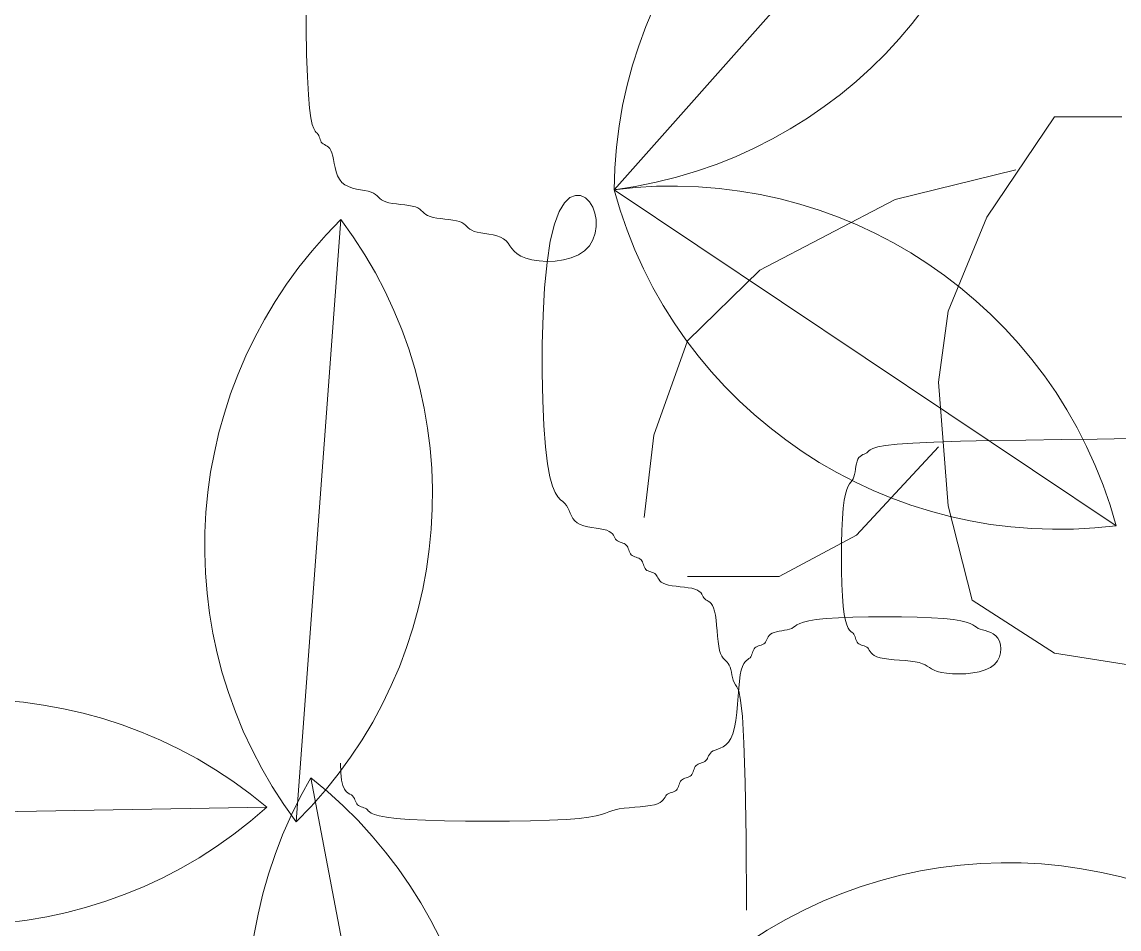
# Model space of a CAD drawing. Header units: millimetres. Extents: x 42 to 552, y 43 to 535.
# Drawn here: x 285.1917 to 285.312, y 504.4771 to 504.5766 of the extents above; entities that cross this region are included whole.
import ezdxf

# ---------------------------------------------------------------- set-up
doc = ezdxf.new("R2010")
doc.units = ezdxf.units.MM
doc.header["$LTSCALE"] = 0.75
doc.header["$MEASUREMENT"] = 0
doc.layers.add('Gramado', color=9, linetype='Continuous', lineweight=0)

# ---------------------------------------------------------------- blocks, each defined once
blk = doc.blocks.new('arbusto8vista')
for p, q in [((-0.2117229357953363, 0.264233463783782), (-0.1236778428509808, 0.3633109320789885)), ((-0.2793575074731507, 0.306017539919921), (-0.2792818462894786, 0.29968713061632)), ((-0.2792818462894786, 0.29968713061632), (-0.2791557443167108, 0.2939112097188712)), ((-0.2791557443167108, 0.2939112097188712), (-0.2789792015548471, 0.2889670214306648)), ((-0.2789792015548471, 0.2889670214306648), (-0.2787543197034097, 0.2850614487226864)), ((-0.2787543197034097, 0.2850614487226864), (-0.278491607260122, 0.2821199296376875)), ((-0.278491607260122, 0.2821199296376875), (-0.2782036744223149, 0.2799975409863293)), ((-0.2782036744223149, 0.2799975409863293), (-0.2779031313872053, 0.2785493595792587)), ((-0.2779031313872053, 0.2785493595792587), (-0.2776025883520958, 0.277630462227151)), ((-0.2776025883520958, 0.277630462227151), (-0.2773146555142887, 0.2770959257406673)), ((-0.2773146555142887, 0.2770959257406673), (-0.2770519430710294, 0.2768008269304687)), ((-0.2770519430710294, 0.2768008269304687), (-0.276827061219592, 0.2766002426072305)), ((-0.276827061219592, 0.2766002426072305), (-0.2766484166816383, 0.2763755038090778)), ((-0.2766484166816383, 0.2763755038090778), (-0.2765076022764958, 0.2761129584841484)), ((-0.2765076022764958, 0.2761129584841484), (-0.2763920073477948, 0.2758252088080155)), ((-0.2763920073477948, 0.2758252088080155), (-0.2762890212391937, 0.2755248569562951)), ((-0.2762890212391937, 0.2755248569562951), (-0.2761860332943797, 0.2752245051045605)), ((-0.2761860332943797, 0.2752245051045605), (-0.2760704328570398, 0.2749367554284419)), ((-0.2760704328570398, 0.2749367554284419), (-0.2759296092708325, 0.2746742101034982)), ((-0.2759296092708325, 0.2746742101034982), (-0.2757509518793881, 0.2744494713053598)), ((-0.2757509518793881, 0.2744494713053598), (-0.2755260536550566, 0.2742688401726383)), ((-0.2755260536550566, 0.2742688401726383), (-0.2752633220845553, 0.2741134136961136)), ((-0.2752633220845553, 0.2741134136961136), (-0.2749753682832932, 0.2739579878296041)), ((-0.2749753682832932, 0.2739579878296041), (-0.2746748033666506, 0.2737773585268997)), ((-0.2746748033666506, 0.2737773585268997), (-0.2743742384500081, 0.273546321741847)), ((-0.2743742384500081, 0.273546321741847), (-0.274086284648746, 0.2732396734282219)), ((-0.274086284648746, 0.2732396734282219), (-0.2738235530782447, 0.2728322095398426)), ((-0.2738235530782447, 0.2728322095398426), (-0.2735986548539131, 0.2722987260305416)), ((-0.2735986548539131, 0.2722987260305416), (-0.2734178956864355, 0.2716245205146066)), ((-0.2734178956864355, 0.2716245205146066), (-0.2732623596678252, 0.2708368972483157)), ((-0.2732623596678252, 0.2708368972483157), (-0.2731068254854279, 0.2699736621484732)), ((-0.2731068254854279, 0.2699736621484732), (-0.2729260718265891, 0.2690726211318406)), ((-0.2729260718265891, 0.2690726211318406), (-0.2726948773786262, 0.268171580115208)), ((-0.2726948773786262, 0.268171580115208), (-0.2723880208289131, 0.2673083450153655)), ((-0.2723880208289131, 0.2673083450153655), (-0.2719802808647671, 0.2665207217490746)), ((-0.2719802808647671, 0.2665207217490746), (-0.2714464361735338, 0.2658465162331396)), ((-0.2714464361735338, 0.2658465162331396), (-0.2707717742463274, 0.2653130327238244)), ((-0.2707717742463274, 0.2653130327238244), (-0.2699836177892792, 0.2649055688354593)), ((-0.2699836177892792, 0.2649055688354593), (-0.2691197983123743, 0.2645989205218342)), ((-0.2691197983123743, 0.2645989205218342), (-0.2682181473255412, 0.2643678837367673)), ((-0.2682181473255412, 0.2643678837367673), (-0.267316496338708, 0.2641872544340771)), ((-0.267316496338708, 0.2641872544340771), (-0.2664526768618032, 0.2640318285675676)), ((-0.2664526768618032, 0.2640318285675676), (-0.265664520404755, 0.2638764020910429)), ((-0.265664520404755, 0.2638764020910429), (-0.2649898584775485, 0.2636957709583214)), ((-0.2649898584775485, 0.2636957709583214), (-0.2644539120867648, 0.263471032160183)), ((-0.2644539120867648, 0.263471032160183), (-0.2640314602257945, 0.2632084868352393)), ((-0.2640314602257945, 0.2632084868352393), (-0.2636846713847092, 0.2629207371591065)), ((-0.2636846713847092, 0.2629207371591065), (-0.2633757140535522, 0.2626203853073861)), ((-0.2633757140535522, 0.2626203853073861), (-0.2630667567223952, 0.2623200334556657)), ((-0.2214078023393427, 0.2624859848746866), (-0.2226100182428183, 0.2613350028945831)), ((-0.2202055864358385, 0.2629816622638828), (-0.2214078023393427, 0.2624859848746866)), ((-0.2190538131576716, 0.262922850941905), (-0.2202055864358385, 0.2629816622638828)), ((-0.2180029251301505, 0.2624103667885294), (-0.2190538131576716, 0.262922850941905)), ((-0.2171033649785841, 0.2615450256835032), (-0.2180029251301505, 0.2624103667885294)), ((-0.2117229357953363, 0.264233463783782), (-0.1015730917929432, 0.190509010706009)), ((-0.2630667567223952, 0.2623200334556657), (-0.2627199678812815, 0.2620322837795328)), ((-0.2627199678812815, 0.2620322837795328), (-0.2622975160203111, 0.2617697384546034)), ((-0.2622975160203111, 0.2617697384546034), (-0.2617615696295559, 0.2615449996564507)), ((-0.2617615696295559, 0.2615449996564507), (-0.261086907702321, 0.2613664688863366)), ((-0.261086907702321, 0.2613664688863366), (-0.2602987512453012, 0.2612257449480069)), ((-0.2602987512453012, 0.2612257449480069), (-0.2594349317683964, 0.2611102259708815)), ((-0.2594349317683964, 0.2611102259708815), (-0.2585332807815348, 0.2610073100843664)), ((-0.2585332807815348, 0.2610073100843664), (-0.2576316297947017, 0.2609043954178674)), ((-0.2576316297947017, 0.2609043954178674), (-0.2567678103177968, 0.2607888801008045)), ((-0.2567678103177968, 0.2607888801008045), (-0.255979653860777, 0.2606481622625694)), ((-0.255979653860777, 0.2606481622625694), (-0.2553049919335422, 0.2604696400325679)), ((-0.2553049919335422, 0.2604696400325679), (-0.2547690455427585, 0.260244912112924)), ((-0.2547690455427585, 0.260244912112924), (-0.2543465936817881, 0.2599823794965062)), ((-0.2543465936817881, 0.2599823794965062), (-0.2539998048407028, 0.2596946437489152)), ((-0.2226100182428183, 0.2613350028945831), (-0.2237617915209853, 0.2594279004438249)), ((-0.2163992699236417, 0.2604213425712771), (-0.2171033649785841, 0.2615450256835032)), ((-0.215909555567265, 0.2591086286551274), (-0.2163992699236417, 0.2604213425712771)), ((-0.9025804314873938, 0.1255105887609318), (-0.8927822956310365, 0.2576933397124321)), ((-0.2539998048407028, 0.2596946437489152), (-0.2536908475095458, 0.2593943064357376)), ((-0.2536908475095458, 0.2593943064357376), (-0.2533818901783889, 0.25909396912256)), ((-0.2533818901783889, 0.25909396912256), (-0.2530351013373036, 0.258806233374969)), ((-0.2530351013373036, 0.258806233374969), (-0.2526126494763332, 0.2585437007585512)), ((-0.2526126494763332, 0.2585437007585512), (-0.2520767030855495, 0.2583189728389073)), ((-0.2520767030855495, 0.2583189728389073), (-0.2514020411583431, 0.2581404506089058)), ((-0.2514020411583431, 0.2581404506089058), (-0.2506138847012949, 0.2579997327706707)), ((-0.2506138847012949, 0.2579997327706707), (-0.24975006522439, 0.2578842174536078)), ((-0.24975006522439, 0.2578842174536078), (-0.2488484142375569, 0.2577813027871088)), ((-0.2488484142375569, 0.2577813027871088), (-0.2479467632506953, 0.2576783869005936)), ((-0.2479467632506953, 0.2576783869005936), (-0.2470829437737905, 0.2575628679234683)), ((-0.2470829437737905, 0.2575628679234683), (-0.2462947873167707, 0.2574221439851385)), ((-0.2237617915209853, 0.2594279004438249), (-0.2248126795485064, 0.256663861642636)), ((-0.2156468321066995, 0.2576698942030191), (-0.215909555567265, 0.2591086286551274)), ((-0.2156237097392761, 0.2561681494829315), (-0.2156468321066995, 0.2576698942030191)), ((-0.2462947873167707, 0.2574221439851385), (-0.2456201253895642, 0.2572436132150244)), ((-0.2456201253895642, 0.2572436132150244), (-0.2450841789222693, 0.2570188744168718)), ((-0.2450841789222693, 0.2570188744168718), (-0.2446617265257203, 0.2567563290919423)), ((-0.2446617265257203, 0.2567563290919423), (-0.2443149362309782, 0.2564685794158095)), ((-0.2443149362309782, 0.2564685794158095), (-0.2440059760689905, 0.2561682275640891)), ((-0.2440059760689905, 0.2561682275640891), (-0.2436970140707899, 0.2558678757123545)), ((-0.2436970140707899, 0.2558678757123545), (-0.2433502182673806, 0.2555801260362358)), ((-0.2433502182673806, 0.2555801260362358), (-0.2429277566897952, 0.2553175807112922)), ((-0.2429277566897952, 0.2553175807112922), (-0.2423917973690095, 0.2550928419131537)), ((-0.2248126795485064, 0.256663861642636), (-0.2257122397000728, 0.252942070611283)), ((-0.2158527986622119, 0.2546664047628582), (-0.2156237097392761, 0.2561681494829315)), ((-0.2423917973690095, 0.2550928419131537), (-0.2417171190688805, 0.2549132609108966)), ((-0.2417171190688805, 0.2549132609108966), (-0.2409289434846187, 0.2547651853476367)), ((-0.2409289434846187, 0.2547651853476367), (-0.2400651030442589, 0.2546297119599643)), ((-0.2400651030442589, 0.2546297119599643), (-0.2391634301758927, 0.2544879374844982)), ((-0.2391634301758927, 0.2544879374844982), (-0.2382617573074981, 0.2543209586578428)), ((-0.2382617573074981, 0.2543209586578428), (-0.2373979168671383, 0.2541098722165884)), ((-0.2373979168671383, 0.2541098722165884), (-0.2366097412829049, 0.2538357748973681)), ((-0.2366097412829049, 0.2538357748973681), (-0.2359350629827759, 0.2534797634367436)), ((-0.2359350629827759, 0.2534797634367436), (-0.2353959510361676, 0.2530302858404667)), ((-0.2353959510361676, 0.2530302858404667), (-0.234951421077767, 0.2525051951905937)), ((-0.2257122397000728, 0.252942070611283), (-0.2264205382306272, 0.2482226211212151)), ((-0.217118051168427, 0.2519149563946002), (-0.2163467090728659, 0.2532276703107499)), ((-0.2163467090728659, 0.2532276703107499), (-0.2158527986622119, 0.2546664047628582)), ((-0.234951421077767, 0.2525051951905937), (-0.2345447253836141, 0.2519296958383279)), ((-0.2345447253836141, 0.2519296958383279), (-0.2341191162297775, 0.2513289921348871)), ((-0.2341191162297775, 0.2513289921348871), (-0.2336178458922689, 0.2507282884314321)), ((-0.2336178458922689, 0.2507282884314321), (-0.2329841666471566, 0.2501527890791806)), ((-0.2195287590006672, 0.2499059790376492), (-0.2181794351462258, 0.2507912732823598)), ((-0.2181794351462258, 0.2507912732823598), (-0.217118051168427, 0.2519149563946002)), ((-0.2329841666471566, 0.2501527890791806), (-0.2321613307704524, 0.2496276984293075)), ((-0.2321613307704524, 0.2496276984293075), (-0.2310925905382248, 0.2491782208330164)), ((-0.2310925905382248, 0.2491782208330164), (-0.2297432666837835, 0.2488285104093677)), ((-0.2297432666837835, 0.2488285104093677), (-0.2281669537697155, 0.2485985203488923)), ((-0.2281669537697155, 0.2485985203488923), (-0.2264393148159058, 0.2485071536099639)), ((-0.2264205382306272, 0.2482226211212151), (-0.2269396769162313, 0.2427092455486957)), ((-0.2264393148159058, 0.2485071536099639), (-0.2246360128422111, 0.2485733131509846)), ((-0.2246360128422111, 0.2485733131509846), (-0.2228327108685164, 0.2488159019303424)), ((-0.2228327108685164, 0.2488159019303424), (-0.2211050719147067, 0.2492538229064394)), ((-0.2211050719147067, 0.2492538229064394), (-0.2195287590006672, 0.2499059790376492)), ((-0.2269396769162313, 0.2427092455486957), (-0.2272822664131979, 0.2366665859212276)), ((-0.2272822664131979, 0.2366665859212276), (-0.2274609173778686, 0.2303592842662709)), ((-0.2274609173778686, 0.2303592842662709), (-0.2274882404665846, 0.2240519826113285)), ((-0.2274882404665846, 0.2240519826113285), (-0.2273768463356873, 0.2180093229838462)), ((-0.2273768463356873, 0.2180093229838462), (-0.2271393456414614, 0.212495947411341)), ((-0.2271393456414614, 0.212495947411341), (-0.2267883490402482, 0.2077764979212731)), ((-0.7347084320775537, 0.209389576397669), (-0.7425227916871222, 0.2092866586302904)), ((-0.7268940724679567, 0.2094924941650476), (-0.7347084320775537, 0.209389576397669)), ((-0.7194075880867672, 0.2096080141080137), (-0.7268940724679567, 0.2094924941650476)), ((-0.7766848613748323, 0.2071883963934198), (-0.7770095798458954, 0.2069258510684762)), ((-0.776070098267212, 0.2074761460695385), (-0.7766848613748323, 0.2071883963934198)), ((-0.7749950478102505, 0.2077764979212731), (-0.776070098267212, 0.2074761460695385)), ((-0.7732894672910788, 0.2080768497729935), (-0.7749950478102505, 0.2077764979212731)), ((-0.7707831139968846, 0.2083645994491263), (-0.7732894672910788, 0.2080768497729935)), ((-0.7673057452148271, 0.2086271447740558), (-0.7707831139968846, 0.2083645994491263)), ((-0.7626871182321224, 0.2088518835722084), (-0.7673057452148271, 0.2086271447740558)), ((-0.7568400099927999, 0.2090304143931547), (-0.7626871182321224, 0.2088518835722084)), ((-0.7500092760683401, 0.2091711386873243), (-0.7568400099927999, 0.2090304143931547)), ((-0.7425227916871222, 0.2092866586302904), (-0.7500092760683401, 0.2091711386873243)), ((-0.2267883490402482, 0.2077764979212731), (-0.2263385689644792, 0.2040473556716478)), ((-0.7795452812664223, 0.2046385931031836), (-0.7796860956715932, 0.2041135151618363)), ((-0.779366636728497, 0.2050880598209801), (-0.7795452812664223, 0.2046385931031836)), ((-0.7791417548770596, 0.2054440626906313), (-0.779366636728497, 0.2050880598209801)), ((-0.7788790424338004, 0.2057181535539314), (-0.7791417548770596, 0.2054440626906313)), ((-0.7785911095959648, 0.2059292353692825), (-0.7788790424338004, 0.2057181535539314)), ((-0.7782905665608553, 0.2060962110950584), (-0.7785911095959648, 0.2059292353692825)), ((-0.7779900235257742, 0.2062379836896753), (-0.7782905665608553, 0.2060962110950584)), ((-0.7777020906879386, 0.2063734561114927), (-0.7779900235257742, 0.2062379836896753)), ((-0.7774393782446793, 0.2065215313189128), (-0.7777020906879386, 0.2063734561114927)), ((-0.7772144963932419, 0.2067011122703377), (-0.7774393782446793, 0.2065215313189128)), ((-0.7770095798458954, 0.2069258510684762), (-0.7772144963932419, 0.2067011122703377)), ((-0.7800076646536809, 0.2023366514083165), (-0.7801232650910208, 0.2017611659845926)), ((-0.7799046767088669, 0.2029373405732144), (-0.7800076646536809, 0.2023366514083165)), ((-0.7798016906002943, 0.2035380297381266), (-0.7799046767088669, 0.2029373405732144)), ((-0.7796860956715932, 0.2041135151618363), (-0.7798016906002943, 0.2035380297381266)), ((-0.2263385689644792, 0.2040473556716478), (-0.2258131249507187, 0.2012318583426236)), ((-0.7809303758635053, 0.2000809153522596), (-0.7812183296647675, 0.199690254466347)), ((-0.7806676442930325, 0.2004211669257643), (-0.7809303758635053, 0.2000809153522596)), ((-0.7804427460686725, 0.2007866213254488), (-0.7806676442930325, 0.2004211669257643)), ((-0.7802640886772565, 0.2012360880432453), (-0.7804427460686725, 0.2007866213254488)), ((-0.7801232650910208, 0.2017611659845926), (-0.7802640886772565, 0.2012360880432453)), ((-0.2258131249507187, 0.2012318583426236), (-0.225237238311621, 0.1991850827448332)), ((-0.7821074132993431, 0.19745969454857), (-0.7823701448698159, 0.1961112750274054)), ((-0.781819459498081, 0.1984552562030757), (-0.7821074132993431, 0.19745969454857)), ((-0.78151889458141, 0.1991735721294816), (-0.781819459498081, 0.1984552562030757)), ((-0.7812183296647675, 0.199690254466347), (-0.78151889458141, 0.1991735721294816)), ((-0.225237238311621, 0.1991850827448332), (-0.2246361303598974, 0.197762105688966)), ((-0.2246361303598974, 0.197762105688966), (-0.2240350224081453, 0.1968180039856549)), ((-0.7823701448698159, 0.1961112750274054), (-0.7825950430941759, 0.1943343855009942)), ((-0.2240350224081453, 0.1968180039856549), (-0.2234591357690761, 0.1962078544455892)), ((-0.2234591357690761, 0.1962078544455892), (-0.2229336917552871, 0.1957867338794301)), ((-0.2229336917552871, 0.1957867338794301), (-0.2224839116795181, 0.1954097190978246)), ((-0.2224839116795181, 0.1954097190978246), (-0.2221255589003874, 0.1949602415015477)), ((-0.2221255589003874, 0.1949602415015477), (-0.2218365649605971, 0.1944351508516746)), ((-0.7825950430941759, 0.1943343855009942), (-0.7827715987095303, 0.192087019276542)), ((-0.2218365649605971, 0.1944351508516746), (-0.2215854034488416, 0.1938596514994089)), ((-0.2215854034488416, 0.1938596514994089), (-0.2213405479538437, 0.1932589477959681)), ((-0.2213405479538437, 0.1932589477959681), (-0.221070472064298, 0.1926582440925131)), ((-0.221070472064298, 0.1926582440925131), (-0.2207436493688988, 0.1920827447402473)), ((-0.7827715987095303, 0.192087019276542), (-0.7828977098633629, 0.1894615914442284)), ((-0.2207436493688988, 0.1920827447402473), (-0.2203285534563406, 0.1915576540903885)), ((-0.2203285534563406, 0.1915576540903885), (-0.2197936579153463, 0.1911081764940974)), ((-0.2197936579153463, 0.1911081764940974), (-0.2191189959881115, 0.1907521650843194)), ((-0.2191189959881115, 0.1907521650843194), (-0.2183308395310917, 0.1904780681209246)), ((-0.2183308395310917, 0.1904780681209246), (-0.2174670200541868, 0.1902669826455252)), ((-0.2174670200541868, 0.1902669826455252), (-0.2165653690673253, 0.1901000056997191)), ((-0.7828977098633629, 0.1894615914442284), (-0.7829733765556739, 0.186584122540026)), ((-0.2165653690673253, 0.1901000056997191), (-0.2156637180804921, 0.1899582343251467)), ((-0.2156637180804921, 0.1899582343251467), (-0.2147998986035873, 0.1898227655633775)), ((-0.2147998986035873, 0.1898227655633775), (-0.2140117421465675, 0.1896746964560379)), ((-0.2140117421465675, 0.1896746964560379), (-0.2133370802193326, 0.1894951240447398)), ((-0.2133370802193326, 0.1894951240447398), (-0.2128032355280993, 0.1892703961250959)), ((-0.2128032355280993, 0.1892703961250959), (-0.2123954955639533, 0.189007863508678)), ((-0.2123954955639533, 0.189007863508678), (-0.2120886390142402, 0.188720127761087)), ((-0.2120886390142402, 0.188720127761087), (-0.2118574445663057, 0.1884197904479095)), ((-0.2118574445663057, 0.1884197904479095), (-0.2116766909074386, 0.1881194531347319)), ((-0.2116766909074386, 0.1881194531347319), (-0.2115211567250697, 0.1878317173871409)), ((-0.2115211567250697, 0.1878317173871409), (-0.2113656207064594, 0.187569184770723)), ((-0.7829733765556739, 0.186584122540026), (-0.7829985987864347, 0.1835806330998651)), ((-0.2113656207064594, 0.187569184770723), (-0.2111848615389817, 0.1873444568510791)), ((-0.2111848615389817, 0.1873444568510791), (-0.2109599633146217, 0.1871659346210777)), ((-0.2109599633146217, 0.1871659346210777), (-0.2106972317441205, 0.1870252167828426)), ((-0.2106972317441205, 0.1870252167828426), (-0.2104092779428584, 0.1869097014657797)), ((-0.2104092779428584, 0.1869097014657797), (-0.2101087130262158, 0.1868067867992806)), ((-0.2101087130262158, 0.1868067867992806), (-0.2098081481095733, 0.1867038709127655)), ((-0.2098081481095733, 0.1867038709127655), (-0.2095201943083111, 0.1865883519356402)), ((-0.2095201943083111, 0.1865883519356402), (-0.2092574627378099, 0.1864476279973104)), ((-0.2092574627378099, 0.1864476279973104), (-0.2090325645134783, 0.1862690972271963)), ((-0.2090325645134783, 0.1862690972271963), (-0.2088539071220623, 0.1860443584290437)), ((-0.2088539071220623, 0.1860443584290437), (-0.2087130835358266, 0.1857818131041142)), ((-0.2087130835358266, 0.1857818131041142), (-0.2085974830984867, 0.1854940634279814)), ((-0.2085974830984867, 0.1854940634279814), (-0.2084944951536727, 0.185193711576261)), ((-0.7829985987864347, 0.1835806330998651), (-0.7829733765556739, 0.1805771436597041)), ((-0.2084944951536727, 0.185193711576261), (-0.2083915090451001, 0.1848933597245406)), ((-0.2083915090451001, 0.1848933597245406), (-0.2082759141163706, 0.1846056100484077)), ((-0.2082759141163706, 0.1846056100484077), (-0.2081350997112281, 0.1843430647234641)), ((-0.2081350997112281, 0.1843430647234641), (-0.2079564551733029, 0.1841183259253256)), ((-0.2079564551733029, 0.1841183259253256), (-0.2077315733218654, 0.1839397951043651)), ((-0.2077315733218654, 0.1839397951043651), (-0.2074688608785777, 0.1837990708102097)), ((-0.2074688608785777, 0.1837990708102097), (-0.2071809280407706, 0.1836835508672294)), ((-0.2071809280407706, 0.1836835508672294), (-0.2068803850056611, 0.1835806330998651)), ((-0.2068803850056611, 0.1835806330998651), (-0.20657984197058, 0.1834777153324865)), ((-0.20657984197058, 0.1834777153324865), (-0.2062919091327444, 0.1833621953895204)), ((-0.2062919091327444, 0.1833621953895204), (-0.2060291966894852, 0.1832214710953508)), ((-0.2060291966894852, 0.1832214710953508), (-0.2058043148380477, 0.1830429402743903)), ((-0.2058043148380477, 0.1830429402743903), (-0.2056256703001225, 0.1828182014762518)), ((-0.7829733765556739, 0.1805771436597041), (-0.7828977098633629, 0.1776996747554875)), ((-0.2056256703001225, 0.1828182014762518), (-0.2054848558949516, 0.1825556561513082)), ((-0.2054848558949516, 0.1825556561513082), (-0.2053692609662505, 0.1822679064751895)), ((-0.2053692609662505, 0.1822679064751895), (-0.2052662748576495, 0.1819675546234549)), ((-0.2052662748576495, 0.1819675546234549), (-0.2051632869128639, 0.1816672027717345)), ((-0.2051632869128639, 0.1816672027717345), (-0.2050476864754955, 0.1813794530956017)), ((-0.2050476864754955, 0.1813794530956017), (-0.2049068628892883, 0.1811169077706722)), ((-0.2049068628892883, 0.1811169077706722), (-0.2047282054978439, 0.1808921689725196)), ((-0.2047282054978439, 0.1808921689725196), (-0.2045033072735123, 0.1807136382024055)), ((-0.2045033072735123, 0.1807136382024055), (-0.204240575703011, 0.1805729142640757)), ((-0.204240575703011, 0.1805729142640757), (-0.2039526219017489, 0.1804573952869504)), ((-0.2039526219017489, 0.1804573952869504), (-0.2036520569851064, 0.1803544794004353)), ((-0.2036520569851064, 0.1803544794004353), (-0.2033514920684638, 0.1802515647339362)), ((-0.2033514920684638, 0.1802515647339362), (-0.2030635382672017, 0.1801360494168733)), ((-0.2030635382672017, 0.1801360494168733), (-0.2028008066967004, 0.1799953315786382)), ((-0.2028008066967004, 0.1799953315786382), (-0.2025759084723688, 0.1798168093486368)), ((-0.2025759084723688, 0.1798168093486368), (-0.2023951493048912, 0.1795920814289929)), ((-0.2023951493048912, 0.1795920814289929), (-0.2022396132862809, 0.179329548812575)), ((-0.2022396132862809, 0.179329548812575), (-0.2020840791038836, 0.179041813064984)), ((-0.2020840791038836, 0.179041813064984), (-0.2019033254450449, 0.1787414757518064)), ((-0.2019033254450449, 0.1787414757518064), (-0.2016721309970819, 0.1784411384386289)), ((-0.2016721309970819, 0.1784411384386289), (-0.2013652744473688, 0.1781534026910379)), ((-0.2013652744473688, 0.1781534026910379), (-0.2009575344832228, 0.17789087007462)), ((-0.7828977098633629, 0.1776996747554875), (-0.7827715987095303, 0.1750742469231739)), ((-0.2009575344832228, 0.17789087007462), (-0.2004236897919895, 0.1776661421549761)), ((-0.2004236897919895, 0.1776661421549761), (-0.1997490278647831, 0.1774876199249746)), ((-0.1997490278647831, 0.1774876199249746), (-0.1989608714077349, 0.1773469020867395)), ((-0.1989608714077349, 0.1773469020867395), (-0.19809705193083, 0.1772313867696766)), ((-0.19809705193083, 0.1772313867696766), (-0.1971954009439969, 0.1771284721031776)), ((-0.1971954009439969, 0.1771284721031776), (-0.1962937499571638, 0.1770255562166625)), ((-0.1962937499571638, 0.1770255562166625), (-0.1954299304802589, 0.1769100372395371)), ((-0.1954299304802589, 0.1769100372395371), (-0.1946417740232107, 0.1767693133012074)), ((-0.1946417740232107, 0.1767693133012074), (-0.1939671120960043, 0.1765907825310933)), ((-0.1939671120960043, 0.1765907825310933), (-0.1934332674812822, 0.1763660437329406)), ((-0.1934332674812822, 0.1763660437329406), (-0.1930255280526865, 0.1761034984080112)), ((-0.1930255280526865, 0.1761034984080112), (-0.1927186729566586, 0.1758157487318783)), ((-0.1927186729566586, 0.1758157487318783), (-0.1924874813395263, 0.1755153968801579)), ((-0.7827715987095303, 0.1750742469231739), (-0.7825950430941759, 0.1728268806987217)), ((-0.1924874813395263, 0.1755153968801579), (-0.1923067323477312, 0.1752150450284375)), ((-0.1923067323477312, 0.1752150450284375), (-0.1921512051276295, 0.1749272953523047)), ((-0.1921512051276295, 0.1749272953523047), (-0.1919956788256627, 0.174664750027361)), ((-0.1919956788256627, 0.174664750027361), (-0.191814932588187, 0.1744400112292226)), ((-0.191814932588187, 0.1744400112292226), (-0.1915900507367496, 0.1742583299152045)), ((-0.1915900507367496, 0.1742583299152045), (-0.1913273382934904, 0.1740955521695753)), ((-0.1913273382934904, 0.1740955521695753), (-0.1910394054556548, 0.1739201728583737)), ((-0.1910394054556548, 0.1739201728583737), (-0.1907388624205737, 0.1737006868475817)), ((-0.1907388624205737, 0.1737006868475817), (-0.1904383193854642, 0.173405589003238)), ((-0.1904383193854642, 0.173405589003238), (-0.1901503865476286, 0.1730033741913388)), ((-0.7825950430941759, 0.1728268806987217), (-0.7823701448698159, 0.1710510413536213)), ((-0.7823701448698159, 0.1710510413536213), (-0.7821074132993431, 0.169709973101547)), ((-0.1901503865476286, 0.1730033741913388), (-0.1898876741043694, 0.1724625372779087)), ((-0.1898876741043694, 0.1724625372779087), (-0.1896627922529319, 0.1717515731289438)), ((-0.1896627922529319, 0.1717515731289438), (-0.1894841477150067, 0.1708526288148562)), ((-0.7931710828838447, 0.1684749814467068), (-0.7935262825016025, 0.1682124361217632)), ((-0.7927402202462304, 0.1687627311228255), (-0.7931710828838447, 0.1684749814467068)), ((-0.7921454204534939, 0.1690630829745601), (-0.7927402202462304, 0.1687627311228255)), ((-0.7912984093703415, 0.1693634348262805), (-0.7921454204534939, 0.1690630829745601)), ((-0.7901109128615644, 0.1696511845024133), (-0.7912984093703415, 0.1693634348262805)), ((-0.7884946567918405, 0.1699137298273428), (-0.7901109128615644, 0.1696511845024133)), ((-0.7863613670259895, 0.1701384686254812), (-0.7884946567918405, 0.1699137298273428)), ((-0.7836627029442127, 0.1703148990838486), (-0.7863613670259895, 0.1701384686254812)), ((-0.7805100579888631, 0.170440920839809), (-0.7836627029442127, 0.1703148990838486)), ((-0.7821074132993431, 0.169709973101547), (-0.781819459498081, 0.1687343648917334)), ((-0.781819459498081, 0.1687343648917334), (-0.78151889458141, 0.1680549056734151)), ((-0.7770547591177888, 0.1705165338933909), (-0.7805100579888631, 0.170440920839809)), ((-0.7734481332888663, 0.1705417382445944), (-0.7770547591177888, 0.1705165338933909)), ((-0.7698415074599438, 0.1705165338933909), (-0.7734481332888663, 0.1705417382445944)), ((-0.7663862085888979, 0.170440920839809), (-0.7698415074599438, 0.1705165338933909)), ((-0.7632335636335483, 0.1703148990838486), (-0.7663862085888979, 0.170440920839809)), ((-0.7605348995517716, 0.1701384686254812), (-0.7632335636335483, 0.1703148990838486)), ((-0.7584016097858921, 0.1699137298273428), (-0.7605348995517716, 0.1701384686254812)), ((-0.7567853537161966, 0.1696511845024133), (-0.7584016097858921, 0.1699137298273428)), ((-0.7555978572073911, 0.1693634348262805), (-0.7567853537161966, 0.1696511845024133)), ((-0.7547508461242387, 0.1690630829745601), (-0.7555978572073911, 0.1693634348262805)), ((-0.7541560463315022, 0.1687627311228255), (-0.7547508461242387, 0.1690630829745601)), ((-0.7537251836938879, 0.1684749814467068), (-0.7541560463315022, 0.1687627311228255)), ((-0.7533699840761585, 0.1682124361217632), (-0.7537251836938879, 0.1684749814467068)), ((-0.1894841477150067, 0.1708526288148562), (-0.1893433333098358, 0.1698024602236359)), ((-0.1893433333098358, 0.1698024602236359), (-0.1892277383811347, 0.1686514754476605)), ((-0.1892277383811347, 0.1686514754476605), (-0.1891247522725621, 0.1674500825793075)), ((-0.7990402908726253, 0.1661373414160749), (-0.7992073806535984, 0.1658370041028974)), ((-0.7988290631059272, 0.1664250771636659), (-0.7990402908726253, 0.1661373414160749)), ((-0.7985547815985399, 0.1666876097800838), (-0.7988290631059272, 0.1664250771636659)), ((-0.7981985305954709, 0.1669123376997419), (-0.7985547815985399, 0.1666876097800838)), ((-0.7977487505196734, 0.1670908599297292), (-0.7981985305954709, 0.1669123376997419)), ((-0.7972233065059129, 0.1672315777679643), (-0.7977487505196734, 0.1670908599297292)), ((-0.7966474198668436, 0.1673470930850414), (-0.7972233065059129, 0.1672315777679643)), ((-0.7960463119150916, 0.1674500077515404), (-0.7966474198668436, 0.1673470930850414)), ((-0.7954452039633395, 0.1675529236380555), (-0.7960463119150916, 0.1674500077515404)), ((-0.7948693173242702, 0.1676684426151667), (-0.7954452039633395, 0.1675529236380555)), ((-0.7943438733105097, 0.1678091665534964), (-0.7948693173242702, 0.1676684426151667)), ((-0.7938940932347123, 0.1679876973236247), (-0.7943438733105097, 0.1678091665534964)), ((-0.7935262825016025, 0.1682124361217632), (-0.7938940932347123, 0.1679876973236247)), ((-0.78151889458141, 0.1680549056734151), (-0.7812183296647675, 0.1676022843958407)), ((-0.7812183296647675, 0.1676022843958407), (-0.7809303758635053, 0.1673071900082022)), ((-0.7809303758635053, 0.1673071900082022), (-0.7806676442930325, 0.1671003114597625)), ((-0.7806676442930325, 0.1671003114597625), (-0.7804427460686725, 0.1669123376997419)), ((-0.7804427460686725, 0.1669123376997419), (-0.7802640886772565, 0.1666876097800838)), ((-0.7802640886772565, 0.1666876097800838), (-0.7801232650910208, 0.1664250771636659)), ((-0.7801232650910208, 0.1664250771636659), (-0.7800076646536809, 0.1661373414160749)), ((-0.7800076646536809, 0.1661373414160749), (-0.7799046767088669, 0.1658370041028974)), ((-0.7530021733430203, 0.1679876973236247), (-0.7533699840761585, 0.1682124361217632)), ((-0.7525523932672513, 0.1678070661909032), (-0.7530021733430203, 0.1679876973236247)), ((-0.7520269492534908, 0.1676516397143786), (-0.7525523932672513, 0.1678070661909032)), ((-0.7514510626143931, 0.1674962138478691), (-0.7520269492534908, 0.1676516397143786)), ((-0.750849954662641, 0.1673155845451646), (-0.7514510626143931, 0.1674962138478691)), ((-0.7502488467109174, 0.1670845477600977), (-0.750849954662641, 0.1673155845451646)), ((-0.7496729600718197, 0.1667778994464868), (-0.7502488467109174, 0.1670845477600977)), ((-0.7491475160580592, 0.1663704355581075), (-0.7496729600718197, 0.1667778994464868)), ((-0.7486977359822902, 0.1658369520488066), (-0.7491475160580592, 0.1663704355581075)), ((-0.1891247522725621, 0.1674500825793075), (-0.1890217643277481, 0.1662486897109545)), ((-0.1890217643277481, 0.1662486897109545), (-0.1889061638904082, 0.1650977049349649)), ((-0.8019648153547223, 0.1636863108821842), (-0.8021434598161363, 0.1634615720840458)), ((-0.8017399335032849, 0.1638648416523125), (-0.8019648153547223, 0.1636863108821842)), ((-0.8014772210599972, 0.1640055655906281), (-0.8017399335032849, 0.1638648416523125)), ((-0.80118928822219, 0.1641210845677534), (-0.8014772210599972, 0.1640055655906281)), ((-0.8008887451870805, 0.1642240004542685), (-0.80118928822219, 0.1641210845677534)), ((-0.8005882021519994, 0.1643269151207676), (-0.8008887451870805, 0.1642240004542685)), ((-0.8003002693141639, 0.1644424304378447), (-0.8005882021519994, 0.1643269151207676)), ((-0.8000375568709046, 0.1645831482760798), (-0.8003002693141639, 0.1644424304378447)), ((-0.7998126750194672, 0.164761670506067), (-0.8000375568709046, 0.1645831482760798)), ((-0.7996329796317525, 0.1649863984257252), (-0.7998126750194672, 0.164761670506067)), ((-0.7994848092781979, 0.1652489310421288), (-0.7996329796317525, 0.1649863984257252)), ((-0.7993492482037823, 0.1655366667897198), (-0.7994848092781979, 0.1652489310421288)), ((-0.7992073806535984, 0.1658370041028974), (-0.7993492482037823, 0.1655366667897198)), ((-0.7799046767088669, 0.1658370041028974), (-0.7798016906002943, 0.1655366667897198)), ((-0.7798016906002943, 0.1655366667897198), (-0.7796860956715932, 0.1652489310421288)), ((-0.7796860956715932, 0.1652489310421288), (-0.7795452812664223, 0.1649863984257252)), ((-0.7795452812664223, 0.1649863984257252), (-0.779366636728497, 0.164761670506067)), ((-0.779366636728497, 0.164761670506067), (-0.7791417548770596, 0.1645831482760798)), ((-0.7791417548770596, 0.1645831482760798), (-0.7788790424338004, 0.1644424304378447)), ((-0.7788790424338004, 0.1644424304378447), (-0.7785911095959648, 0.1643269151207676)), ((-0.7785911095959648, 0.1643269151207676), (-0.7782905665608553, 0.1642240004542685)), ((-0.7782905665608553, 0.1642240004542685), (-0.7779900235257742, 0.1641210845677534)), ((-0.7779900235257742, 0.1641210845677534), (-0.7777020906879386, 0.1640055655906281)), ((-0.7777020906879386, 0.1640055655906281), (-0.7774393782446793, 0.1638648416523125)), ((-0.7774393782446793, 0.1638648416523125), (-0.7772144963932419, 0.1636863108821842)), ((-0.7772144963932419, 0.1636863108821842), (-0.777032699229494, 0.1634615720840458)), ((-0.7483477902308664, 0.1651627465328573), (-0.7486977359822902, 0.1658369520488066)), ((-0.7481176454850527, 0.1643751232665807), (-0.7483477902308664, 0.1651627465328573)), ((-0.7480262174998131, 0.1635118881667381), (-0.7481176454850527, 0.1643751232665807)), ((-0.1889061638904082, 0.1650977049349649), (-0.1887653403041725, 0.1640475363437588)), ((-0.1887653403041725, 0.1640475363437588), (-0.1885866829127565, 0.1631485920296711)), ((-0.8032657673737731, 0.1613517579545345), (-0.8035284798170608, 0.1611742780265502)), ((-0.8030408855223357, 0.1615355395803135), (-0.8032657673737731, 0.1613517579545345)), ((-0.8028622410609216, 0.1617602783784662), (-0.8030408855223357, 0.1615355395803135)), ((-0.8027214271913294, 0.1620228237033956), (-0.8028622410609216, 0.1617602783784662)), ((-0.8026058337162851, 0.1623105733795285), (-0.8027214271913294, 0.1620228237033956)), ((-0.8025028504385432, 0.1626109252312489), (-0.8026058337162851, 0.1623105733795285)), ((-0.8023998671607728, 0.1629112770829835), (-0.8025028504385432, 0.1626109252312489)), ((-0.8022842736857285, 0.1631990267591021), (-0.8023998671607728, 0.1629112770829835)), ((-0.8021434598161363, 0.1634615720840458), (-0.8022842736857285, 0.1631990267591021)), ((-0.777032699229494, 0.1634615720840458), (-0.7768698164435364, 0.1631990267591021)), ((-0.7768698164435364, 0.1631990267591021), (-0.7766943216240918, 0.1629112770829835)), ((-0.7766943216240918, 0.1629112770829835), (-0.7764746883598548, 0.1626109252312489)), ((-0.7764746883598548, 0.1626109252312489), (-0.7761793902395482, 0.1623105733795285)), ((-0.7761793902395482, 0.1623105733795285), (-0.775776900851838, 0.1620228237033956)), ((-0.775776900851838, 0.1620228237033956), (-0.7752356937854472, 0.1617602783784662)), ((-0.7752356937854472, 0.1617602783784662), (-0.7745242426290702, 0.1615355395803135)), ((-0.7745242426290702, 0.1615355395803135), (-0.7736246824775037, 0.1613570087593672)), ((-0.7736246824775037, 0.1613570087593672), (-0.7725737944499826, 0.1612162844651976)), ((-0.748773391657295, 0.1608465710336304), (-0.7483351748309701, 0.161709806133473)), ((-0.7483351748309701, 0.161709806133473), (-0.7480924220301404, 0.1626108471501055)), ((-0.7480924220301404, 0.1626108471501055), (-0.7480262174998131, 0.1635118881667381)), ((-0.1885866829127565, 0.1631485920296711), (-0.1883617846883965, 0.1624365777502419)), ((-0.1883617846883965, 0.1624365777502419), (-0.1880990531179236, 0.161888389923547)), ((-0.1880990531179236, 0.161888389923547), (-0.1878110993166615, 0.1614662226327965)), ((-0.1878110993166615, 0.1614662226327965), (-0.187510534400019, 0.1611322699612145)), ((-0.8049681440061534, 0.1588376586934714), (-0.8051930258575908, 0.1577717418561519)), ((-0.8047054315628941, 0.1596452352011113), (-0.8049681440061534, 0.1588376586934714)), ((-0.8044174987250585, 0.1602385783836553), (-0.8047054315628941, 0.1596452352011113)), ((-0.8041169556899774, 0.1606617952457015), (-0.8044174987250585, 0.1602385783836553)), ((-0.8038164126548679, 0.1609589927918051), (-0.8041169556899774, 0.1606617952457015)), ((-0.8035284798170608, 0.1611742780265502), (-0.8038164126548679, 0.1609589927918051)), ((-0.7725737944499826, 0.1612162844651976), (-0.7714220211718157, 0.1611007645222315)), ((-0.7714220211718157, 0.1611007645222315), (-0.7702198052683116, 0.160997846754853)), ((-0.7702198052683116, 0.160997846754853), (-0.7690175893648359, 0.1608949289874744)), ((-0.7690175893648359, 0.1608949289874744), (-0.7678658160866689, 0.1607794090445083)), ((-0.7678658160866689, 0.1607794090445083), (-0.7668149280591479, 0.1606386847503387)), ((-0.7668149280591479, 0.1606386847503387), (-0.7659153679075814, 0.1604601539293782)), ((-0.7659153679075814, 0.1604601539293782), (-0.7651997131990811, 0.1602354151312397)), ((-0.7651997131990811, 0.1602354151312397), (-0.7646290812679126, 0.1599728698063103)), ((-0.7646290812679126, 0.1599728698063103), (-0.7641467243901161, 0.1596851201301774)), ((-0.7641467243901161, 0.1596851201301774), (-0.7636958948417316, 0.159384768278457)), ((-0.7636958948417316, 0.159384768278457), (-0.7632198448987708, 0.1590844164267224)), ((-0.7632198448987708, 0.1590844164267224), (-0.7626618268373306, 0.1587966667505896)), ((-0.7527499228800707, 0.1584605977545124), (-0.7514363224092904, 0.1588533591046968)), ((-0.7514363224092904, 0.1588533591046968), (-0.7503118804062865, 0.1593847422514045)), ((-0.7503118804062865, 0.1593847422514045), (-0.749425988264079, 0.1600589477673395)), ((-0.749425988264079, 0.1600589477673395), (-0.748773391657295, 0.1608465710336304)), ((-0.187510534400019, 0.1611322699612145), (-0.187209969483348, 0.1608487259920253)), ((-0.187209969483348, 0.1608487259920253), (-0.1869220156820859, 0.1605777848084387)), ((-0.1869220156820859, 0.1605777848084387), (-0.186659284111613, 0.1602816404936789)), ((-0.186659284111613, 0.1602816404936789), (-0.186434385887253, 0.1599224871309701)), ((-0.186434385887253, 0.1599224871309701), (-0.1862552030709423, 0.1594730204131736)), ((-0.1862552030709423, 0.1594730204131736), (-0.186110701510529, 0.1589479424718263)), ((-0.186110701510529, 0.1589479424718263), (-0.1859851180003318, 0.1583724570481024)), ((-0.8051930258575908, 0.1577717418561519), (-0.8053727212453055, 0.1564233308242677)), ((-0.7626618268373306, 0.1587966667505896), (-0.7619650929333943, 0.1585341214256601)), ((-0.7619650929333943, 0.1585341214256601), (-0.7610728954630304, 0.1583093826275217)), ((-0.7610728954630304, 0.1583093826275217), (-0.7599484534600265, 0.1581350524809295)), ((-0.7599484534600265, 0.1581350524809295), (-0.7586348529892177, 0.15802373290731)), ((-0.7586348529892177, 0.15802373290731), (-0.7571951468732436, 0.1579880257772714)), ((-0.7571951468732436, 0.1579880257772714), (-0.7556923879346584, 0.1580405329614081)), ((-0.7556923879346584, 0.1580405329614081), (-0.7541896289960732, 0.1581938563302856)), ((-0.7541896289960732, 0.1581938563302856), (-0.7527499228800707, 0.1584605977545124)), ((-0.1859851180003318, 0.1583724570481024), (-0.1858626893347264, 0.1577717678832045)), ((-0.1858626893347264, 0.1577717678832045), (-0.18572765230806, 0.1571710787182923)), ((-0.18572765230806, 0.1571710787182923), (-0.1855642437146798, 0.1565955932945826)), ((-0.1855642437146798, 0.1565955932945826), (-0.1853567003489331, 0.1560705153532211)), ((-0.8055208915988601, 0.1548480842917002), (-0.8056564526732757, 0.1531216140920009)), ((-0.8053727212453055, 0.1564233308242677), (-0.8055208915988601, 0.1548480842917002)), ((-0.1853567003489331, 0.1560705153532211), (-0.1850892590051672, 0.1556210486354388)), ((-0.1850892590051672, 0.1556210486354388), (-0.1847535125026809, 0.1551715808501228)), ((-0.1847535125026809, 0.1551715808501228), (-0.1843704777603818, 0.1542432355772121)), ((-0.1843704777603818, 0.1542432355772121), (-0.1839685277221861, 0.1522563203643443)), ((-0.8056564526732757, 0.1531216140920009), (-0.8057983202234595, 0.1513195320587499)), ((-0.1839685277221861, 0.1522563203643443), (-0.1835760353319529, 0.1486311427591858)), ((-0.8059654100044327, 0.1495174500254848), (-0.8061766377711024, 0.1477909798257997)), ((-0.8057983202234595, 0.1513195320587499), (-0.8059654100044327, 0.1495174500254848)), ((-0.8061766377711024, 0.1477909798257997), (-0.8064509192785181, 0.1462157332932179)), ((-0.1835760353319529, 0.1486311427591858), (-0.1832213735335415, 0.1427880103093884)), ((-0.8068071702815871, 0.1448673222613479), (-0.8072569503573845, 0.1438014054240284)), ((-0.8064509192785181, 0.1462157332932179), (-0.8068071702815871, 0.1448673222613479)), ((-0.8083582810102143, 0.1424004857338304), (-0.8089593889619664, 0.1419772688717984)), ((-0.8077823943711451, 0.1429938289163886), (-0.8083582810102143, 0.1424004857338304)), ((-0.8072569503573845, 0.1438014054240284), (-0.8077823943711451, 0.1429938289163886)), ((-0.1832213735335415, 0.1427880103093884), (-0.1829329152708112, 0.1341472305626041)), ((-0.8122623348142781, 0.1397277870345164), (-0.8123979028509893, 0.1394400373583835)), ((-0.8121204625970506, 0.1400281388862368), (-0.8122623348142781, 0.1397277870345164)), ((-0.8119533699852468, 0.1403284907379714), (-0.8121204625970506, 0.1400281388862368)), ((-0.8117421407648919, 0.1406162404141043), (-0.8119533699852468, 0.1403284907379714)), ((-0.811467858721926, 0.1408787857390337), (-0.8117421407648919, 0.1406162404141043)), ((-0.8111116076423457, 0.1411035245371721), (-0.811467858721926, 0.1408787857390337)), ((-0.8106618275665483, 0.1412873061629654), (-0.8111116076423457, 0.1411035245371721)), ((-0.8101363835527877, 0.1414647860909497), (-0.8106618275665483, 0.1412873061629654)), ((-0.8095604969137185, 0.1416800713256947), (-0.8101363835527877, 0.1414647860909497)), ((-0.8089593889619664, 0.1419772688717984), (-0.8095604969137185, 0.1416800713256947)), ((-0.8928243975483667, 0.1362842940984308), (-0.8928953299080433, 0.1384150604098409)), ((-0.8151975692420308, 0.1373900834612982), (-0.8153131696793707, 0.1371023337851653)), ((-0.8150567456557951, 0.1376526287862276), (-0.8151975692420308, 0.1373900834612982)), ((-0.8148780882643791, 0.1378773675843803), (-0.8150567456557951, 0.1376526287862276)), ((-0.8146531900400475, 0.1380558984053266), (-0.8148780882643791, 0.1378773675843803)), ((-0.8143904584695463, 0.1381966226994962), (-0.8146531900400475, 0.1380558984053266)), ((-0.8141025046682842, 0.1383121426424623), (-0.8143904584695463, 0.1381966226994962)), ((-0.8138019397516416, 0.1384150604098409), (-0.8141025046682842, 0.1383121426424623)), ((-0.8135013748349991, 0.1385179781772194), (-0.8138019397516416, 0.1384150604098409)), ((-0.813213421033737, 0.1386334981201855), (-0.8135013748349991, 0.1385179781772194)), ((-0.8129506894632357, 0.1387742224143551), (-0.813213421033737, 0.1386334981201855)), ((-0.8127257912389041, 0.1389527532353156), (-0.8129506894632357, 0.1387742224143551)), ((-0.8125460829211875, 0.1391774920334541), (-0.8127257912389041, 0.1389527532353156)), ((-0.8123979028509893, 0.1394400373583835), (-0.8125460829211875, 0.1391774920334541)), ((-0.8993519859491528, 0.1351889034570206), (-0.8747826933612544, 0.004940552307786561)), ((-0.8926305157652337, 0.1346765052640961), (-0.8928243975483667, 0.1362842940984308)), ((-0.8178814560883723, 0.1348297588886282), (-0.8181063379398097, 0.1346512366586268)), ((-0.817618743645113, 0.1349704767268634), (-0.8178814560883723, 0.1348297588886282)), ((-0.8173308108073059, 0.1350859920439262), (-0.817618743645113, 0.1349704767268634)), ((-0.8170302677721963, 0.1351889067104253), (-0.8173308108073059, 0.1350859920439262)), ((-0.8167297247370868, 0.1352918225969404), (-0.8170302677721963, 0.1351889067104253)), ((-0.8164417918992797, 0.1354073415740658), (-0.8167297247370868, 0.1352918225969404)), ((-0.816179079455992, 0.1355480655123813), (-0.8164417918992797, 0.1354073415740658)), ((-0.8159541976045546, 0.1357265962825096), (-0.816179079455992, 0.1355480655123813)), ((-0.8157755530666293, 0.1359513350806481), (-0.8159541976045546, 0.1357265962825096)), ((-0.8156347386614868, 0.1362138804055917), (-0.8157755530666293, 0.1359513350806481)), ((-0.8155191437327858, 0.1365016300817103), (-0.8156347386614868, 0.1362138804055917)), ((-0.8154161576241847, 0.1368019819334449), (-0.8155191437327858, 0.1365016300817103)), ((-0.8153131696793707, 0.1371023337851653), (-0.8154161576241847, 0.1368019819334449)), ((-0.8923420575025318, 0.1335097815954924), (-0.8926305157652337, 0.1346765052640961)), ((-0.8919873957041204, 0.1327022107812752), (-0.8923420575025318, 0.1335097815954924)), ((-0.8915949033138872, 0.1321718805100716), (-0.8919873957041204, 0.1327022107812752)), ((-0.8191824081074515, 0.1325005694649519), (-0.8194072899588889, 0.1323220472349647)), ((-0.8190037636460374, 0.13272529738461), (-0.8191824081074515, 0.1325005694649519)), ((-0.8188629497764452, 0.1329878300010279), (-0.8190037636460374, 0.13272529738461)), ((-0.8187473563014009, 0.1332755657486189), (-0.8188629497764452, 0.1329878300010279)), ((-0.8186443730236306, 0.1335759030617965), (-0.8187473563014009, 0.1332755657486189)), ((-0.8185413897458602, 0.133876240374974), (-0.8186443730236306, 0.1335759030617965)), ((-0.8184257962708443, 0.134163976122565), (-0.8185413897458602, 0.133876240374974)), ((-0.8182849824012521, 0.1344265087389687), (-0.8184257962708443, 0.134163976122565)), ((-0.8181063379398097, 0.1346512366586268), (-0.8182849824012521, 0.1344265087389687)), ((-0.1829329152708112, 0.1341472305626041), (-0.1827390334876782, 0.1221291110664993)), ((-0.8911929532756631, 0.131836878470537), (-0.8915949033138872, 0.1321718805100716)), ((-0.8908099185333924, 0.1316152923513272), (-0.8911929532756631, 0.131836878470537)), ((-0.8904741720309062, 0.1314252098410691), (-0.8908099185333924, 0.1316152923513272)), ((-0.8902067307636514, 0.1312004710429306), (-0.8904741720309062, 0.1314252098410691)), ((-0.889999187933455, 0.1309379257180012), (-0.8902067307636514, 0.1312004710429306)), ((-0.88983578079376, 0.1306501760418683), (-0.889999187933455, 0.1309379257180012)), ((-0.8897007465979243, 0.1303498241901337), (-0.88983578079376, 0.1306501760418683)), ((-0.8895783225993625, 0.1300494723384134), (-0.8897007465979243, 0.1303498241901337)), ((-0.889452746051461, 0.1297617226622805), (-0.8895783225993625, 0.1300494723384134)), ((-0.8223696545964003, 0.1300494723384134), (-0.8227721439841105, 0.1297617226622805)), ((-0.8220743564760937, 0.130349824190148), (-0.8223696545964003, 0.1300494723384134)), ((-0.8218547232118567, 0.1306501760418683), (-0.8220743564760937, 0.130349824190148)), ((-0.8216792283924121, 0.1309379257180012), (-0.8218547232118567, 0.1306501760418683)), ((-0.8215163456064545, 0.1312004710429306), (-0.8216792283924121, 0.1309379257180012)), ((-0.8213345484427066, 0.1314252098410691), (-0.8215163456064545, 0.1312004710429306)), ((-0.8211096665912692, 0.1316037406111974), (-0.8213345484427066, 0.1314252098410691)), ((-0.8208469541480099, 0.1317444645495272), (-0.8211096665912692, 0.1316037406111974)), ((-0.8205590213101743, 0.1318599835266525), (-0.8208469541480099, 0.1317444645495272)), ((-0.8202584782750648, 0.1319628994131676), (-0.8205590213101743, 0.1318599835266525)), ((-0.8199579352399837, 0.1320658140796525), (-0.8202584782750648, 0.1319628994131676)), ((-0.8196700024021482, 0.1321813293967296), (-0.8199579352399837, 0.1320658140796525)), ((-0.8194072899588889, 0.1323220472349647), (-0.8196700024021482, 0.1321813293967296)), ((-0.9090368524931591, 0.1287367457137378), (-1.04156369834854, 0.1265190345081209)), ((-0.8893082542076627, 0.1294991773373511), (-0.889452746051461, 0.1297617226622805)), ((-0.889129084321354, 0.1292744385392126), (-0.8893082542076627, 0.1294991773373511)), ((-0.8889042024699165, 0.1290959077182521), (-0.889129084321354, 0.1292744385392126)), ((-0.8886414900266573, 0.1289551834240825), (-0.8889042024699165, 0.1290959077182521)), ((-0.8883535571888217, 0.1288396634811164), (-0.8886414900266573, 0.1289551834240825)), ((-0.8880530141537406, 0.1287367457137378), (-0.8883535571888217, 0.1288396634811164)), ((-0.8877524711186311, 0.1286338279463592), (-0.8880530141537406, 0.1287367457137378)), ((-0.887464538280824, 0.1285183080033931), (-0.8877524711186311, 0.1286338279463592)), ((-0.8872018258375363, 0.1283775837092236), (-0.887464538280824, 0.1285183080033931)), ((-0.8869769439860988, 0.1281990528882773), (-0.8872018258375363, 0.1283775837092236)), ((-0.8867825362425208, 0.1279743140901246), (-0.8869769439860988, 0.1281990528882773)), ((-0.8865313793978373, 0.1277117687651952), (-0.8867825362425208, 0.1279743140901246)), ((-0.886116283561762, 0.1274240190890623), (-0.8865313793978373, 0.1277117687651952)), ((-0.8340124414084187, 0.1277117687651952), (-0.8347144331571315, 0.1274240190890623)), ((-0.8333608913669082, 0.1279743140901246), (-0.8340124414084187, 0.1277117687651952)), ((-0.8326336769283671, 0.1281990528882773), (-0.8333608913669082, 0.1279743140901246)), ((-0.8317341167768006, 0.1283775837092236), (-0.8326336769283671, 0.1281990528882773)), ((-0.8306832287492796, 0.1285183080033931), (-0.8317341167768006, 0.1283775837092236)), ((-0.8295314554711126, 0.1286338279463592), (-0.8306832287492796, 0.1285183080033931)), ((-0.8283292395676369, 0.1287367457137378), (-0.8295314554711126, 0.1286338279463592)), ((-0.8271270236641328, 0.1288396634811164), (-0.8283292395676369, 0.1287367457137378)), ((-0.8259752503859659, 0.1289551834240825), (-0.8271270236641328, 0.1288396634811164)), ((-0.8249243623584448, 0.1290959077182521), (-0.8259752503859659, 0.1289551834240825)), ((-0.8240248022068783, 0.1292744385392126), (-0.8249243623584448, 0.1290959077182521)), ((-0.8233133510505013, 0.1294991773373511), (-0.8240248022068783, 0.1292744385392126)), ((-0.8227721439841105, 0.1297617226622805), (-0.8233133510505013, 0.1294991773373511)), ((-0.8854300588441504, 0.1271236672373419), (-0.886116283561762, 0.1274240190890623)), ((-0.8843655153547161, 0.1268233153856073), (-0.8854300588441504, 0.1271236672373419)), ((-0.8828154632032863, 0.1265355657094887), (-0.8843655153547161, 0.1268233153856073)), ((-0.8806727124995746, 0.126273020384545), (-0.8828154632032863, 0.1265355657094887)), ((-0.8778300733533797, 0.1260482815864066), (-0.8806727124995746, 0.126273020384545)), ((-0.8742318491200365, 0.1258718511280534), (-0.8778300733533797, 0.1260482815864066)), ((-0.8700283161371658, 0.1257458293720788), (-0.8742318491200365, 0.1258718511280534)), ((-0.8654212439879245, 0.1256702163184968), (-0.8700283161371658, 0.1257458293720788)), ((-0.8606124022555264, 0.1256450119673076), (-0.8654212439879245, 0.1256702163184968)), ((-0.8558035605230998, 0.1256702163184968), (-0.8606124022555264, 0.1256450119673076)), ((-0.851196488373887, 0.1257458293720788), (-0.8558035605230998, 0.1256702163184968)), ((-0.8469929553910163, 0.1258718511280534), (-0.851196488373887, 0.1257458293720788)), ((-0.843394731157673, 0.1260482815864066), (-0.8469929553910163, 0.1258718511280534)), ((-0.8405489393091443, 0.126273020384545), (-0.843394731157673, 0.1260482815864066)), ((-0.8383841196890671, 0.1265355657094887), (-0.8405489393091443, 0.126273020384545)), ((-0.8367741661932087, 0.1268233153856073), (-0.8383841196890671, 0.1265355657094887)), ((-0.8355929727173077, 0.1271236672373419), (-0.8367741661932087, 0.1268233153856073)), ((-0.8347144331571315, 0.1274240190890623), (-0.8355929727173077, 0.1271236672373419)), ((-0.1827390334876782, 0.1221291110664993), (-0.1826681011280016, 0.1061539593687257))]:
    blk.add_line(p, q)
for centre, start, end in [((-0.2246852924478731, 0.3644117750054789), 277.3727001703446, 359.3755791605024), ((-0.1107154861984156, 0.2631326208572773), 97.37270017034291, 179.3755791605007), ((-0.1990510029787629, 0.1640180016638908), 15.20374767258235, 97.2066266627398), ((-0.114245024609545, 0.2907244728259855), 195.2037476725843, 277.2066266627415), ((-0.8216557909710218, 0.1859665172255092), 134.7592252412499, 216.7621042314078), ((-0.97370693614738, 0.1972374112478406), 314.7592252412522, 36.76210423141007), ((-0.9740247476909758, 0.05140440961190507), 49.95726161018555, 131.960140600343), ((-0.8121543468213304, 0.08419587981890686), 149.6809803051496, 231.6838592953082), ((-0.9619803324890199, 0.0559335759458861), 329.6809803051482, 51.68385929530594), ((-0.9765758031506095, 0.203851370609982), 229.9572616101837, 311.9601406003419), ((-0.1254403831663069, 0.01555100415625077), 44.75922524125048, 126.7621042314083)]:
    blk.add_arc(centre, 0.1010134482592243, start, end)
blk = doc.blocks.new('arbusto2vista')
for p, q in [((-0.3812500002973138, 0.2780585865870648), (-0.3886611672847948, 0.2670692243773942)), ((-0.3738388333099465, 0.2780585865870648), (-0.3812500002973138, 0.2780585865870648)), ((-0.3854849528615887, 0.2722406889466811), (-0.3987191796248908, 0.2690085235908555)), ((-0.3987191796248908, 0.2690085235908555), (-0.4135415135997391, 0.2612513267369536)), ((-0.3886611672847948, 0.2670692243773942), (-0.3928961198490697, 0.2567262952388774)), ((-0.4135415135997391, 0.2612513267369536), (-0.4214820496576976, 0.2534941298830518)), ((-0.3928961198490697, 0.2567262952388774), (-0.3939548579901384, 0.2489690983849755)), ((-0.4214820496576976, 0.2534941298830518), (-0.425187633151495, 0.2431512007445349)), ((-0.3939548579901384, 0.2489690983849755), (-0.3928961198490697, 0.235394003890633)), ((-0.425187633151495, 0.2431512007445349), (-0.4262463712925637, 0.2341011377483255)), ((-0.4029541321891656, 0.2321618385348643), (-0.3939548579901384, 0.2418583346022274)), ((-0.3928961198490697, 0.235394003890633), (-0.3902492744963411, 0.2250510747521162)), ((-0.4114240373176017, 0.2276368070367312), (-0.4029541321891656, 0.2321618385348643)), ((-0.4214820496576976, 0.2276368070367312), (-0.4114240373176017, 0.2276368070367312)), ((-0.3902492744963411, 0.2250510747521162), (-0.3812500002973138, 0.2192331771117324)), ((-0.3812500002973138, 0.2192331771117324), (-0.3690745116750804, 0.2172938778982143))]:
    blk.add_line(p, q)

msp = doc.modelspace()

# ---------------------------------------------------------------- block references
at = {"layer": 'Gramado', "xscale": 0.5, "yscale": 0.5, "zscale": 0.5}
for p in [(285.362506121478, 504.4260773757333), (285.6730797508817, 504.4260773757333)]:
    msp.add_blockref('arbusto8vista', p, dxfattribs=at)
at = {"layer": 'Gramado'}
msp.add_blockref('arbusto2vista', (285.6861905511387, 504.2881261748403), dxfattribs=at)

doc.saveas('drawing.dxf')
